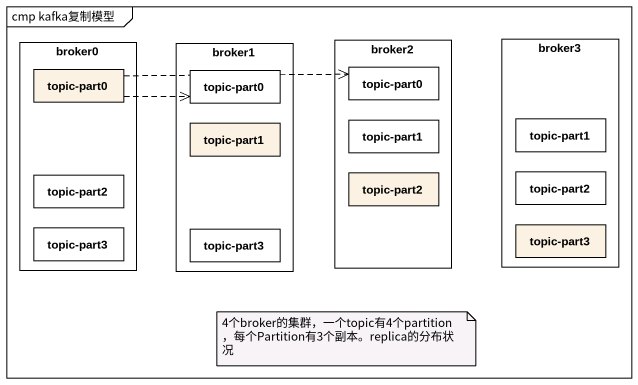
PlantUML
@startuml
mainframe cmp kafka复制模型
rectangle broker0 {
  rectangle "topic-part0" as topic_part0
  rectangle "topic-part2" as topic_part2 #FFFFFF
  rectangle "topic-part3" as topic_part3 #FFFFFF
}
rectangle broker2 {
  rectangle "topic-part0" as topic_part0_3 #FFFFFF
  rectangle "topic-part1" as topic_part1_2 #FFFFFF
  rectangle "topic-part2" as topic_part2_2
}
rectangle broker3 {
  rectangle "topic-part1" as topic_part1_3 #FFFFFF
  rectangle "topic-part2" as topic_part2_3 #FFFFFF
  rectangle "topic-part3" as topic_part3_3
}
rectangle broker1 {
  rectangle "topic-part0" as topic_part0_2 #FFFFFF
  rectangle "topic-part1" as topic_part1
  rectangle "topic-part3" as topic_part3_2 #FFFFFF
}
topic_part0 .right.> topic_part0_2
topic_part0 .right.> topic_part0_3
note as N1
  4个broker的集群，一个topic有4个partition，每个Partition有3个副本。replica的分布状况
end note
@enduml
